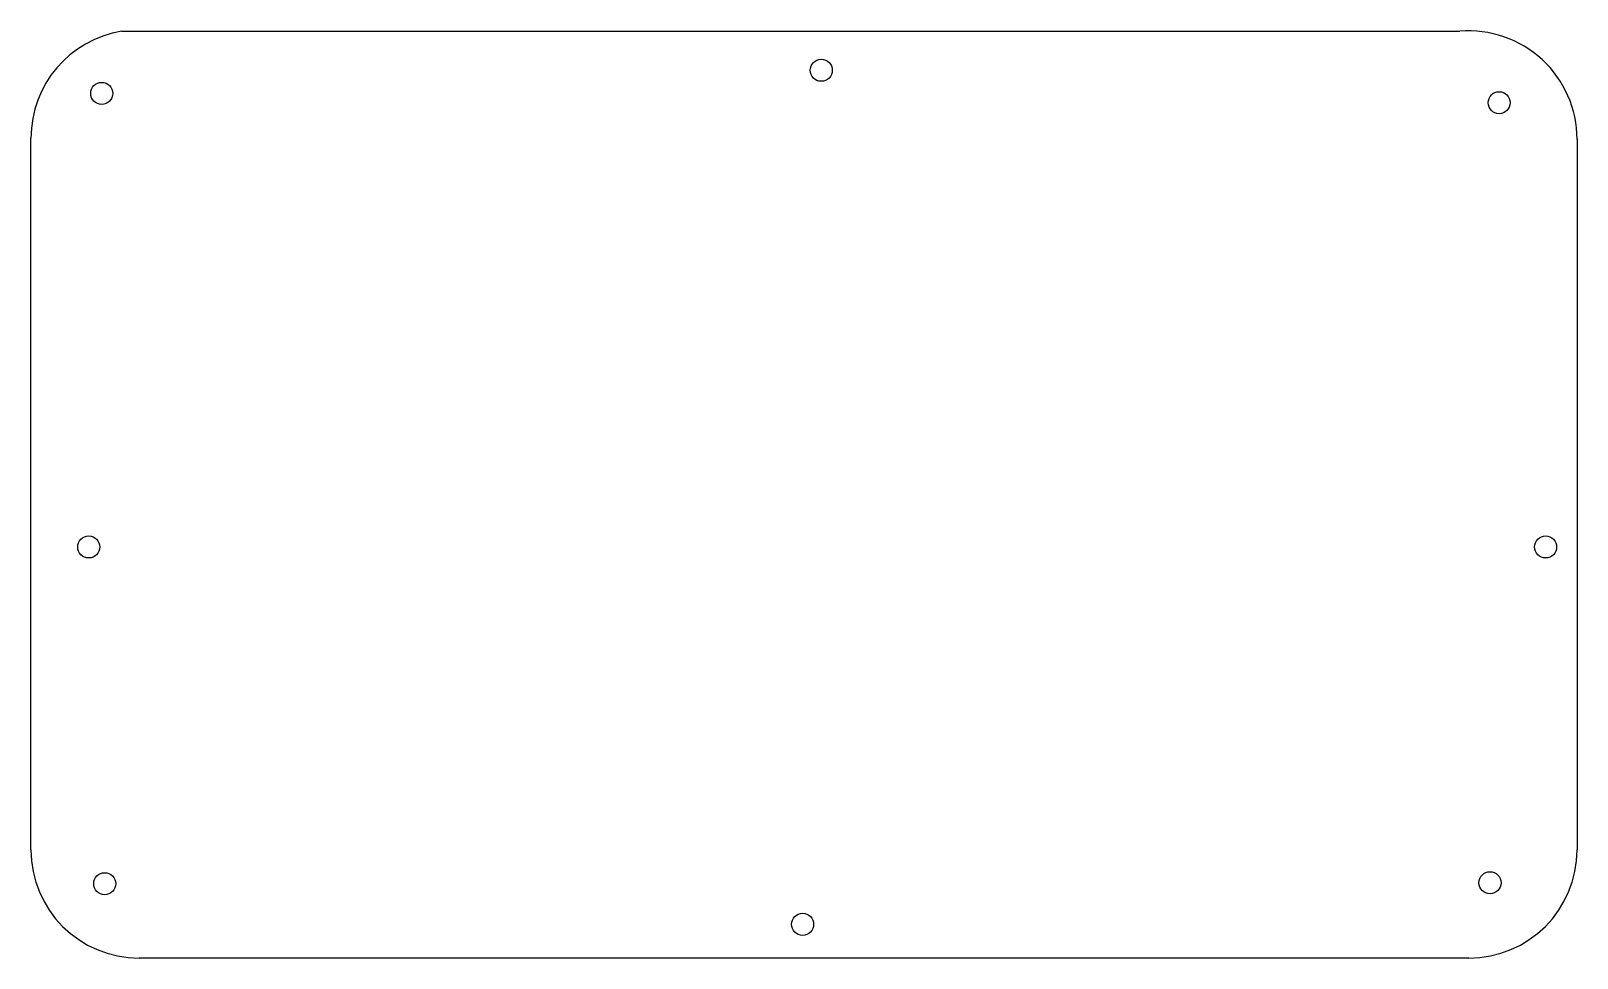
# Model space of a CAD drawing. Extents: x 11 to 292, y 23 to 191.
import ezdxf

# ---------------------------------------------------------------- set-up
doc = ezdxf.new("R2010")
doc.units = 0
doc.layers.add('View', color=7, linetype='CONTINUOUS')

msp = doc.modelspace()

# ---------------------------------------------------------------- linework, layer by layer
at = {"layer": 'View'}
for p, q in [((27.77, 190.86), (270.412, 190.86)), ((11.3097, 42.3307), (11.3097, 171.472)), ((291.673, 171.259), (291.673, 42.3307)), ((272.025, 22.6827), (30.9577, 22.6827))]:
    msp.add_line(p, q, dxfattribs=at)
for centre in [(154.613, 183.772), (24.1501, 179.568), (277.545, 177.868), (21.8028, 97.2743), (285.972, 97.2739), (24.6871, 36.1797), (275.886, 36.344), (151.241, 28.8112)]:
    msp.add_circle(centre, 2, dxfattribs=at)
for centre, start, end in [((30.9577, 171.472), 99.3369, 180), ((272.025, 171.259), 0, 94.7046), ((30.9577, 42.3307), 180, -90), ((272.025, 42.3307), -90, 0)]:
    msp.add_arc(centre, 19.648, start, end, dxfattribs=at)

doc.saveas('drawing.dxf')
